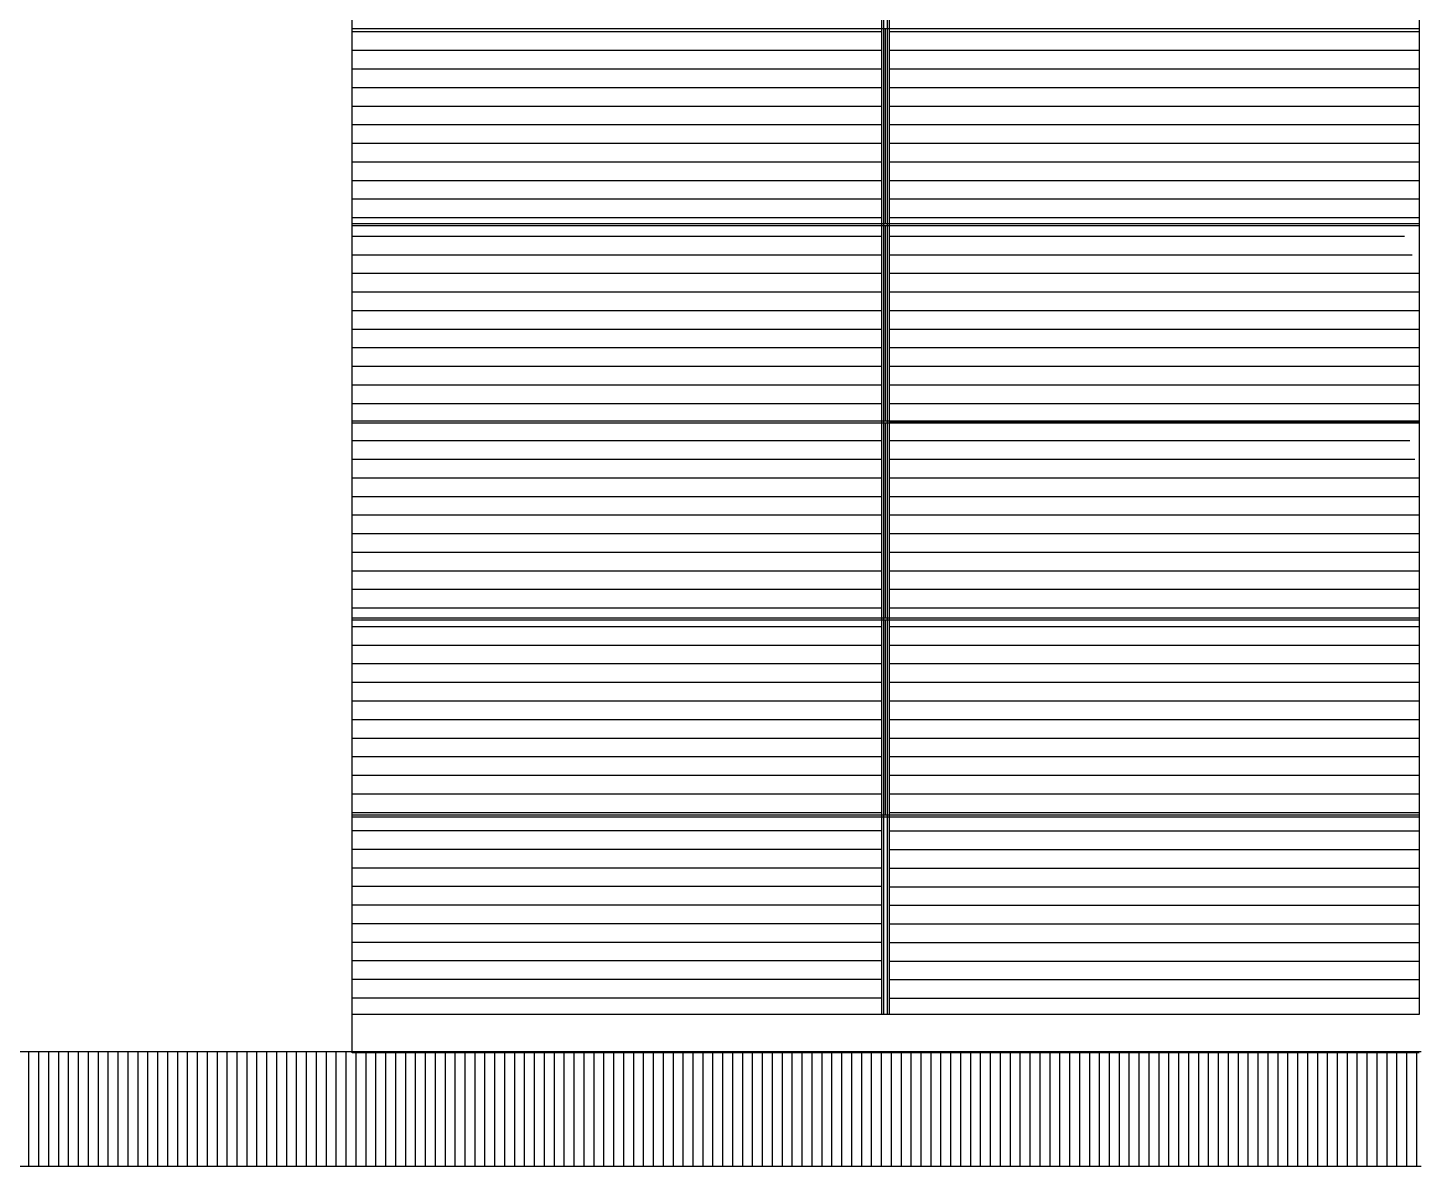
# Model space of a CAD drawing. Header units: millimetres. Extents: x -735 to -481, y 85 to 450.
# Drawn here: x -632.14 to -596.47, y 342.41 to 371.57 of the extents above; entities that cross this region are included whole.
import ezdxf

# ---------------------------------------------------------------- set-up
doc = ezdxf.new("R2010")
doc.units = ezdxf.units.MM
for name, color, linetype in [('A-TECHOS', 6, 'CONTINUOUS'), ('dib - cotas', 1, 'CONTINUOUS'), ('dib - muro vista1', 1, 'CONTINUOUS'), ('dib - muro vista2', 2, 'CONTINUOUS')]:
    doc.layers.add(name, color=color, linetype=linetype)
pattern_1 = [(0, (0.15, 0), (1e-16, 0.47625), [])]

msp = doc.modelspace()

# ---------------------------------------------------------------- hatches: boundary and pattern name
at = {"layer": 'A-TECHOS', "ltscale": 10}
h = msp.add_hatch(dxfattribs=at)
h.set_pattern_fill('ANSI31', color=1, scale=0.15, angle=315, style=0)
h.set_pattern_definition(pattern_1)
h.paths.add_polyline_path([(-623.835, 371.548), (-623.835, 366.548), (-610.265, 366.548), (-610.265, 371.548)])
h = msp.add_hatch(dxfattribs=at)
h.set_pattern_fill('ANSI31', color=1, scale=0.15, angle=315, style=0)
h.set_pattern_definition(pattern_1)
h.paths.add_polyline_path([(-596.495, 366.548), (-596.495, 371.548), (-610.065, 371.548), (-610.065, 366.548)])
h = msp.add_hatch(dxfattribs=at)
h.set_pattern_fill('ANSI31', color=1, scale=0.15, angle=315, style=0)
h.set_pattern_definition(pattern_1)
h.paths.add_polyline_path([(-623.835, 366.498), (-623.835, 361.498), (-610.265, 361.498), (-610.265, 366.498)])
h = msp.add_hatch(dxfattribs=at)
h.set_pattern_fill('ANSI31', color=1, scale=0.15, angle=315, style=0)
h.set_pattern_definition(pattern_1)
h.paths.add_polyline_path([(-596.495, 365.407, -0.041676), (-596.943, 366.448), (-610.065, 366.448), (-610.065, 361.448), (-596.495, 361.448)])
h = msp.add_hatch(dxfattribs=at)
h.set_pattern_fill('ANSI31', color=1, scale=0.15, angle=315, style=0)
h.set_pattern_definition(pattern_1)
h.paths.add_polyline_path([(-623.835, 361.448), (-623.835, 356.448), (-610.265, 356.448), (-610.265, 361.448)])
h = msp.add_hatch(dxfattribs=at)
h.set_pattern_fill('ANSI31', color=1, scale=0.15, angle=315, style=0)
h.set_pattern_definition(pattern_1)
edge = h.paths.add_edge_path()
edge.add_arc((-596.068, 360.928), 0.673, 129.3609, 230.6391, ccw=False)
edge.add_line((-596.495, 361.448), (-610.065, 361.448))
edge.add_line((-610.065, 361.448), (-610.065, 356.448))
edge.add_line((-610.065, 356.448), (-596.495, 356.448))
edge.add_line((-596.495, 356.448), (-596.495, 360.407))
h = msp.add_hatch(dxfattribs=at)
h.set_pattern_fill('ANSI31', color=1, scale=0.15, angle=315, style=0)
h.set_pattern_definition(pattern_1)
h.paths.add_polyline_path([(-610.265, 351.398), (-610.265, 356.398), (-623.835, 356.398), (-623.835, 351.398)])
h = msp.add_hatch(dxfattribs=at)
h.set_pattern_fill('ANSI31', color=1, scale=0.15, angle=315, style=0)
h.set_pattern_definition(pattern_1)
h.paths.add_polyline_path([(-610.065, 356.398), (-610.065, 351.398), (-596.495, 351.398), (-596.495, 356.398)])
h = msp.add_hatch(dxfattribs=at)
h.set_pattern_fill('ANSI31', color=1, scale=0.15, angle=315, style=0)
h.set_pattern_definition([(0, (-4068.81244, -1087.7432), (1e-16, 0.47625), [])])
h.paths.add_polyline_path([(-610.265, 346.298), (-610.265, 351.348), (-623.835, 351.348), (-623.835, 346.298)])
h = msp.add_hatch(dxfattribs=at)
h.set_pattern_fill('ANSI31', color=1, scale=0.15, angle=315, style=0)
h.set_pattern_definition(pattern_1)
h.paths.add_polyline_path([(-610.065, 351.348), (-610.065, 346.298), (-596.495, 346.298), (-596.495, 351.348)])
at = {"layer": 'dib - muro vista1'}
h = msp.add_hatch(dxfattribs=at)
h.set_pattern_fill('ANSI31', color=256, scale=0.08, angle=45, style=0)
h.set_pattern_definition([(90, (-597.3173, 264.55573), (-0.254, 3e-17), [])])
h.paths.add_polyline_path([(-652.855, 345.344), (-652.855, 342.409), (-596.445, 342.409), (-596.445, 345.344)])

# ---------------------------------------------------------------- linework, layer by layer
at = {"layer": 'dib - cotas'}
for p, q in [((-670.728, 345.344), (-596.445, 345.344)), ((-652.855, 345.346), (-596.445, 345.346)), ((-670.73, 342.409), (-596.445, 342.409))]:
    msp.add_line(p, q, dxfattribs=at)
at = {"layer": 'dib - muro vista1', "ltscale": 10}
for p, q in [((-623.835, 345.308), (-623.835, 386.848)), ((-596.495, 386.848), (-596.495, 346.298)), ((-610.265, 371.548), (-610.265, 376.598)), ((-610.065, 371.548), (-610.065, 376.598)), ((-610.265, 366.498), (-610.265, 371.548)), ((-610.065, 366.498), (-610.065, 371.548)), ((-610.265, 361.448), (-610.265, 366.498)), ((-610.265, 356.398), (-610.265, 361.448)), ((-610.265, 351.348), (-610.265, 356.398)), ((-610.065, 351.348), (-610.065, 356.398)), ((-610.265, 346.298), (-610.265, 351.348)), ((-610.065, 346.298), (-610.065, 351.348)), ((-596.495, 346.298), (-623.835, 346.298))]:
    msp.add_line(p, q, dxfattribs=at)
at = {"layer": 'dib - muro vista2'}
for p, q in [((-610.215, 371.548), (-610.215, 376.598)), ((-610.115, 371.548), (-610.115, 376.598)), ((-596.495, 371.548), (-623.835, 371.548)), ((-610.215, 366.548), (-610.215, 371.548)), ((-610.215, 366.498), (-610.215, 371.548)), ((-610.165, 366.548), (-610.165, 371.548)), ((-610.115, 366.548), (-610.115, 371.548)), ((-610.115, 366.498), (-610.115, 371.548)), ((-596.495, 366.548), (-623.835, 366.548)), ((-596.495, 366.498), (-623.835, 366.498)), ((-610.215, 361.498), (-610.215, 366.498)), ((-610.215, 361.448), (-610.215, 366.498)), ((-610.165, 361.498), (-610.165, 366.498)), ((-610.115, 361.498), (-610.115, 366.498)), ((-610.115, 361.448), (-610.115, 366.498)), ((-610.065, 361.448), (-610.065, 366.498)), ((-596.495, 361.498), (-623.835, 361.498)), ((-596.495, 361.448), (-623.835, 361.448)), ((-610.215, 356.448), (-610.215, 361.448)), ((-610.215, 356.398), (-610.215, 361.448)), ((-610.165, 356.448), (-610.165, 361.448)), ((-610.115, 356.448), (-610.115, 361.448)), ((-610.115, 356.398), (-610.115, 361.448)), ((-610.065, 356.398), (-610.065, 361.448)), ((-596.495, 356.448), (-623.835, 356.448)), ((-596.495, 356.398), (-623.835, 356.398)), ((-610.215, 351.398), (-610.215, 356.398)), ((-610.215, 351.348), (-610.215, 356.398)), ((-610.165, 351.398), (-610.165, 356.398)), ((-610.115, 351.398), (-610.115, 356.398)), ((-610.115, 351.348), (-610.115, 356.398)), ((-596.495, 351.398), (-623.835, 351.398)), ((-596.495, 351.348), (-623.835, 351.348)), ((-610.215, 346.298), (-610.215, 351.348)), ((-610.115, 346.298), (-610.115, 351.348)), ((-596.495, 345.308), (-623.835, 345.308))]:
    msp.add_line(p, q, dxfattribs=at)

doc.saveas('drawing.dxf')
